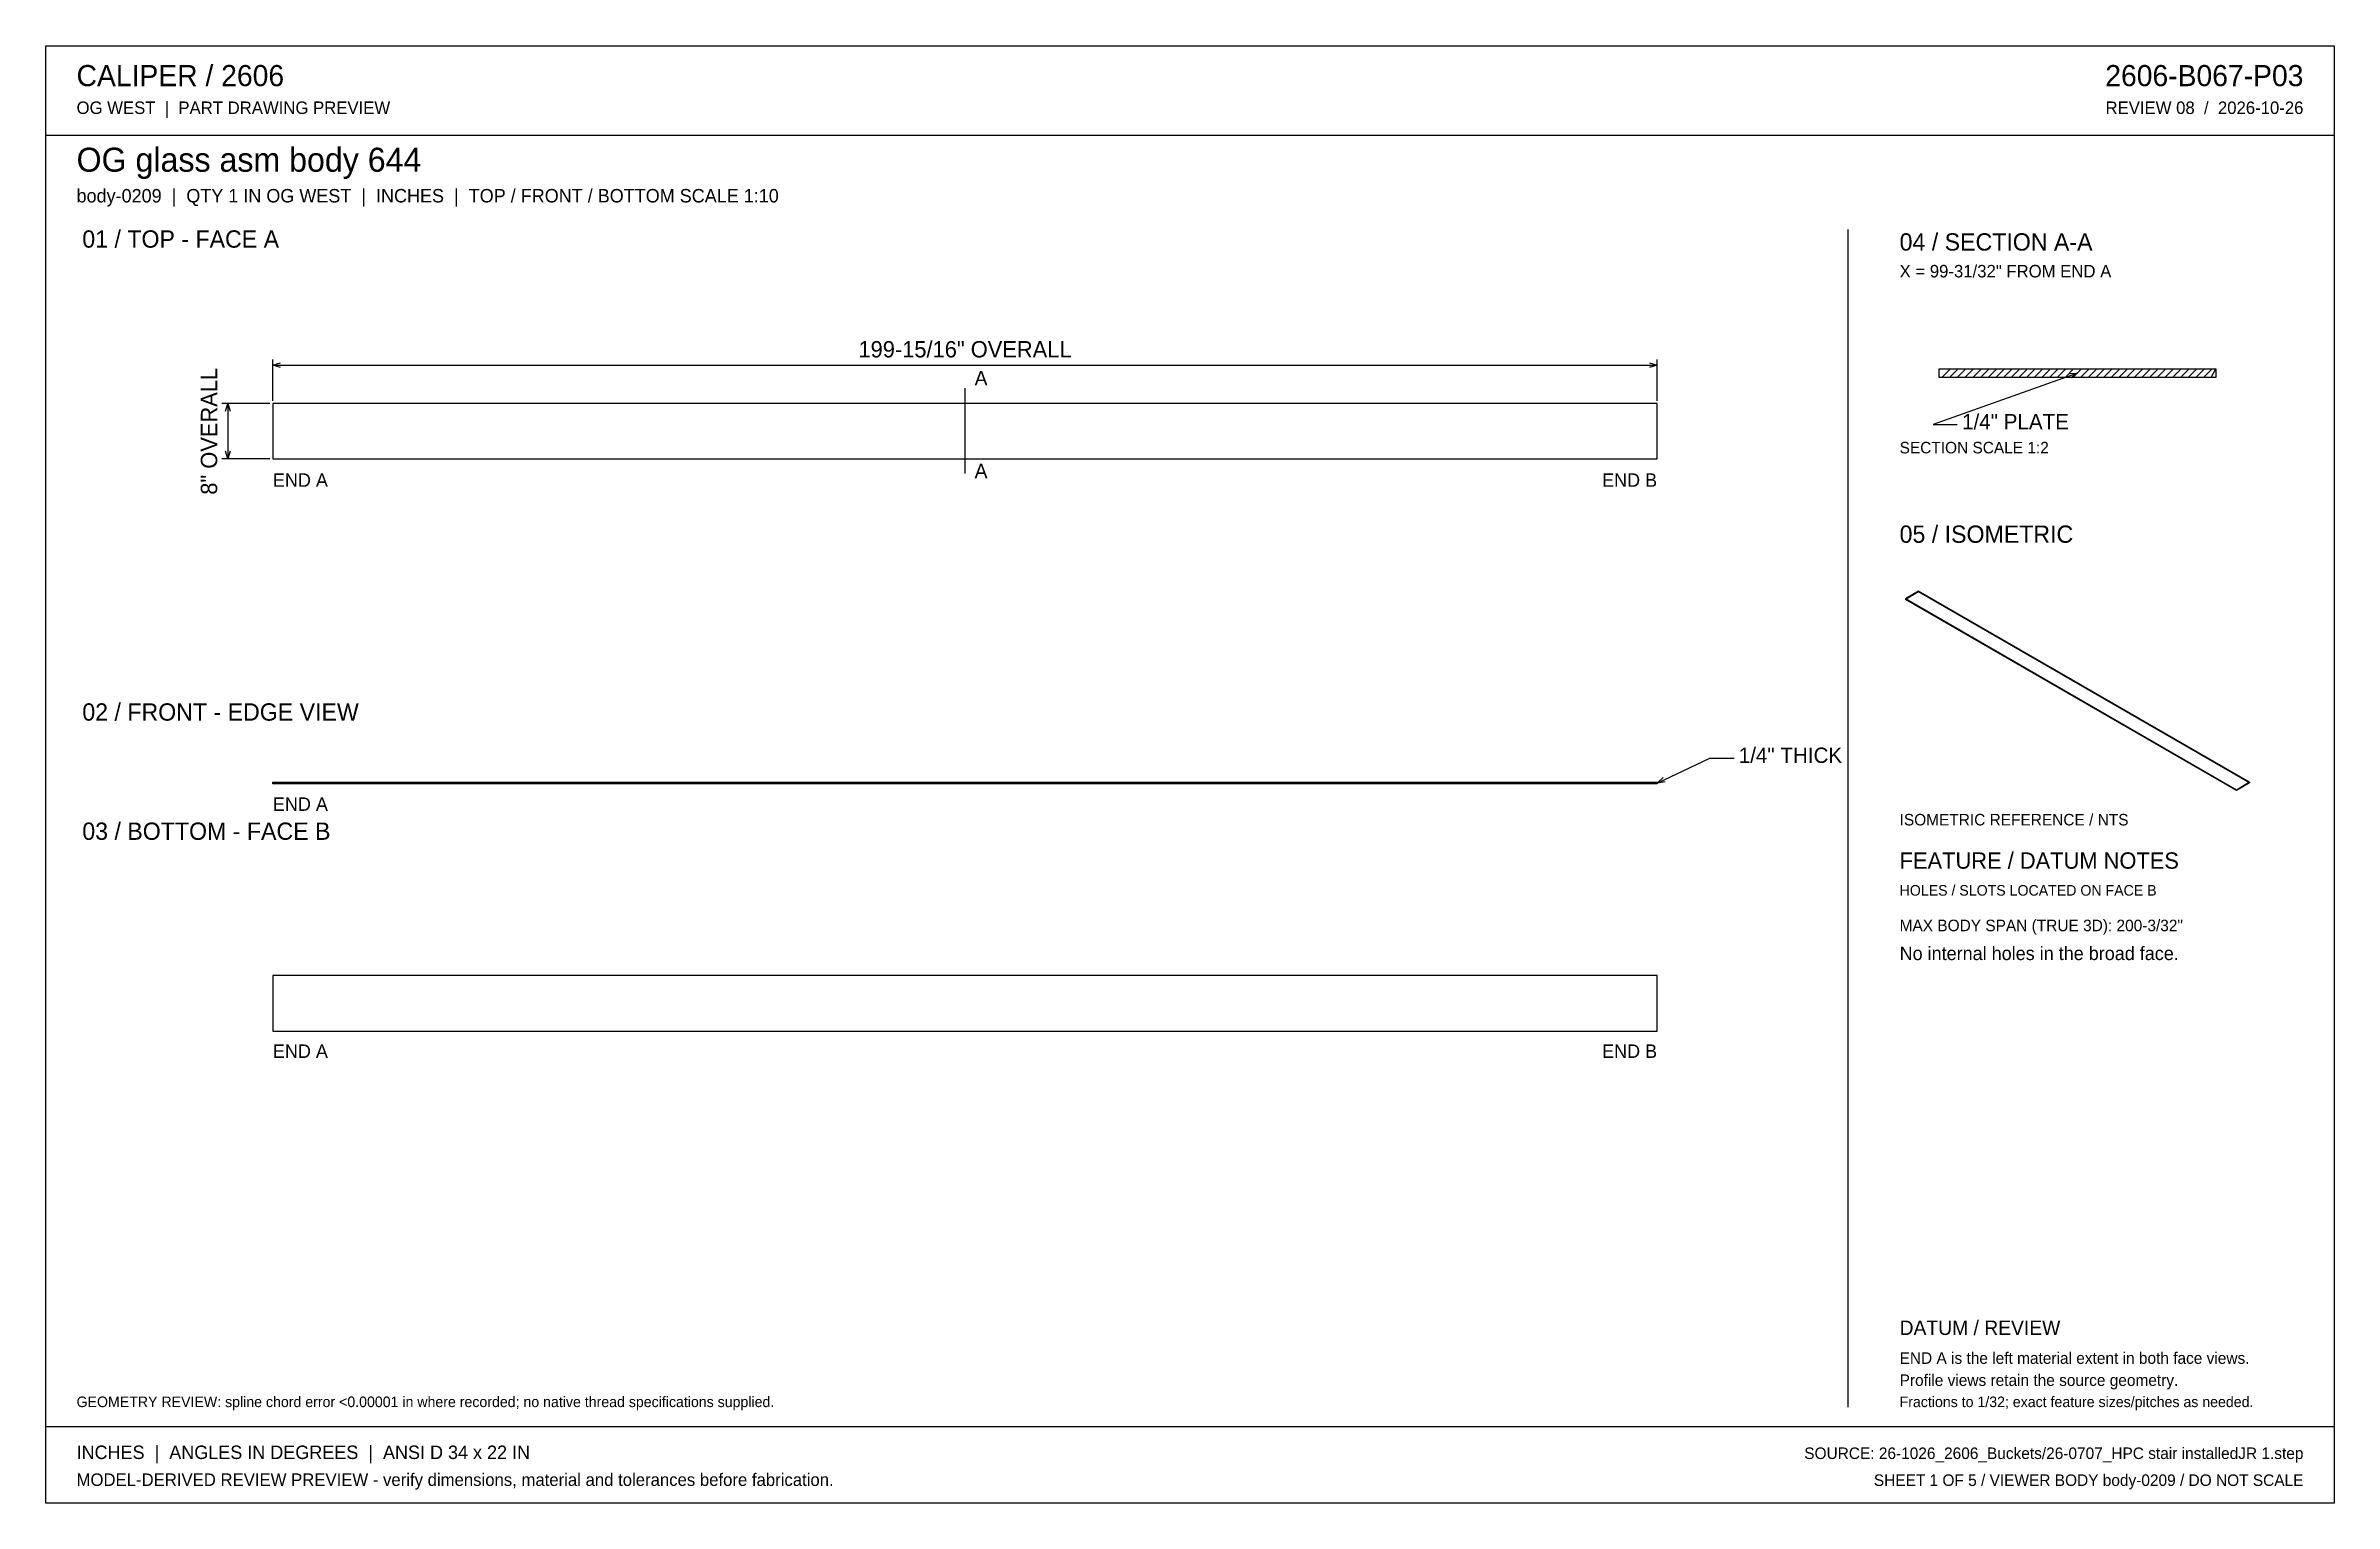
# Model space of a CAD drawing. Header units: inches. Extents: x 5 to 335, y 5 to 215.
import ezdxf
from ezdxf.enums import TextEntityAlignment as Align

# ---------------------------------------------------------------- set-up
doc = ezdxf.new("R2010")
doc.units = ezdxf.units.IN
doc.header["$MEASUREMENT"] = 0

msp = doc.modelspace()

# ---------------------------------------------------------------- linework, layer by layer
at = {"layer": 'ANNOTATION'}
for p, q in [((37.53, 164), (37.53, 169.97)), ((37.53, 169.14), (38.64, 169.49)), ((37.53, 169.14), (237.47, 169.14)), ((38.64, 168.79), (37.53, 169.14)), ((236.36, 169.49), (237.47, 169.14)), ((237.47, 169.14), (236.36, 168.79)), ((237.47, 164), (237.47, 169.97)), ((137.5, 165.81), (137.5, 153.5)), ((298.19, 167.99), (277.36, 160.56)), ((297.03, 167.94), (298.19, 167.99)), ((298.19, 167.99), (297.26, 167.29)), ((37.11, 163.58), (30.17, 163.58)), ((30.66, 162.47), (31, 163.58)), ((31, 163.58), (31, 155.58)), ((31, 163.58), (31.35, 162.47)), ((277.36, 160.56), (280.83, 160.56)), ((37.11, 155.58), (30.17, 155.58)), ((31, 155.58), (30.66, 156.69)), ((31.35, 156.69), (31, 155.58)), ((237.47, 108.76), (245.11, 112.36)), ((237.47, 108.76), (238.33, 109.55)), ((245.11, 112.36), (248.58, 112.36)), ((238.62, 108.92), (237.47, 108.76))]:
    msp.add_line(p, q, dxfattribs=at)
at = {"layer": 'OUTLINE'}
for p, q in [((4.72, 215.28), (335.28, 215.28)), ((4.72, 4.72), (4.72, 215.28)), ((335.28, 215.28), (335.28, 4.72)), ((4.72, 202.36), (335.28, 202.36)), ((265, 188.75), (265, 18.61)), ((278.19, 168.61), (318.19, 168.61)), ((278.19, 167.36), (278.19, 168.61)), ((278.61, 167.36), (279.86, 168.61)), ((279.72, 167.36), (280.97, 168.61)), ((280.83, 167.36), (282.08, 168.61)), ((281.94, 167.36), (283.19, 168.61)), ((283.06, 167.36), (284.31, 168.61)), ((284.17, 167.36), (285.42, 168.61)), ((285.28, 167.36), (286.53, 168.61)), ((286.39, 167.36), (287.64, 168.61)), ((287.5, 167.36), (288.75, 168.61)), ((288.61, 167.36), (289.86, 168.61)), ((289.72, 167.36), (290.97, 168.61)), ((290.83, 167.36), (292.08, 168.61)), ((291.94, 167.36), (293.19, 168.61)), ((293.06, 167.36), (294.31, 168.61)), ((294.17, 167.36), (295.42, 168.61)), ((295.28, 167.36), (296.53, 168.61)), ((296.39, 167.36), (297.64, 168.61)), ((297.5, 167.36), (298.75, 168.61)), ((298.61, 167.36), (299.86, 168.61)), ((299.72, 167.36), (300.97, 168.61)), ((300.83, 167.36), (302.08, 168.61)), ((301.94, 167.36), (303.19, 168.61)), ((303.06, 167.36), (304.31, 168.61)), ((304.17, 167.36), (305.42, 168.61)), ((305.28, 167.36), (306.53, 168.61)), ((306.39, 167.36), (307.64, 168.61)), ((307.5, 167.36), (308.75, 168.61)), ((308.61, 167.36), (309.86, 168.61)), ((309.72, 167.36), (310.97, 168.61)), ((310.83, 167.36), (312.08, 168.61)), ((311.94, 167.36), (313.19, 168.61)), ((313.06, 167.36), (314.31, 168.61)), ((314.17, 167.36), (315.42, 168.61)), ((315.28, 167.36), (316.53, 168.61)), ((316.39, 167.36), (317.64, 168.61)), ((317.5, 167.36), (318.19, 168.61)), ((318.19, 168.61), (318.19, 167.36)), ((318.19, 167.36), (278.19, 167.36)), ((37.53, 163.58), (37.53, 155.58)), ((237.47, 163.58), (37.53, 163.58)), ((237.47, 155.58), (237.47, 163.58)), ((37.53, 155.58), (237.47, 155.58)), ((275.25, 136.47), (273.33, 135.37)), ((275.25, 136.4), (273.33, 135.3)), ((323.06, 108.87), (275.25, 136.47)), ((275.25, 136.47), (275.25, 136.4)), ((323.06, 108.8), (275.25, 136.4)), ((273.33, 135.37), (273.33, 135.3)), ((321.14, 107.76), (273.33, 135.37)), ((321.14, 107.69), (273.33, 135.3)), ((37.53, 108.89), (237.47, 108.89)), ((37.53, 108.64), (37.53, 108.89)), ((237.47, 108.64), (37.53, 108.64)), ((237.47, 108.89), (237.47, 108.64)), ((323.06, 108.87), (321.14, 107.76)), ((323.06, 108.8), (321.14, 107.69)), ((321.14, 107.76), (321.14, 107.69)), ((323.06, 108.87), (323.06, 108.8)), ((37.53, 80.94), (37.53, 72.94)), ((237.47, 80.94), (37.53, 80.94)), ((237.47, 72.94), (237.47, 80.94)), ((37.53, 72.94), (237.47, 72.94)), ((4.72, 15.83), (335.28, 15.83)), ((335.28, 4.72), (4.72, 4.72))]:
    msp.add_line(p, q, dxfattribs=at)

# ---------------------------------------------------------------- texts
at = {"layer": 'ANNOTATION'}
for s, height, p in [('CALIPER / 2606', 3.0556, (9.17, 209.44)), ('OG WEST  |  PART DRAWING PREVIEW', 1.8056, (9.17, 205.42)), ('OG glass asm body 644', 3.4722, (9.17, 197.08)), ('body-0209  |  QTY 1 IN OG WEST  |  INCHES  |  TOP / FRONT / BOTTOM SCALE 1:10', 1.9444, (9.17, 192.64)), ('01 / TOP - FACE A', 2.5, (10, 186.11)), ('04 / SECTION A-A', 2.5, (272.5, 185.69)), ('X = 99-31/32" FROM END A', 1.8056, (272.5, 181.81)), ('A', 2.08, (138.89, 166.22)), ('1/4" PLATE', 2.222, (281.53, 159.86)), ('SECTION SCALE 1:2', 1.6667, (272.5, 156.39)), ('END A', 1.944, (37.53, 151.56)), ('A', 2.08, (138.89, 152.81)), ('05 / ISOMETRIC', 2.5, (272.5, 143.47)), ('02 / FRONT - EDGE VIEW', 2.5, (10, 117.78)), ('1/4" THICK', 2.222, (249.27, 111.67)), ('END A', 1.944, (37.53, 104.75)), ('03 / BOTTOM - FACE B', 2.5, (10, 100.56)), ('ISOMETRIC REFERENCE / NTS', 1.6667, (272.5, 102.64)), ('FEATURE / DATUM NOTES', 2.3611, (272.5, 96.39)), ('HOLES / SLOTS LOCATED ON FACE B', 1.5278, (272.5, 92.5)), ('MAX BODY SPAN (TRUE 3D): 200-3/32"', 1.6667, (272.5, 87.36)), ('No internal holes in the broad face.', 1.9444, (272.5, 83.19)), ('END A', 1.944, (37.53, 69.06)), ('DATUM / REVIEW', 2.0833, (272.5, 29.03)), ('END A is the left material extent in both face views.', 1.6667, (272.5, 24.86)), ('Profile views retain the source geometry.', 1.6667, (272.5, 21.67)), ('GEOMETRY REVIEW: spline chord error <0.00001 in where recorded; no native thread specifications supplied.', 1.52778, (9.17, 18.61)), ('Fractions to 1/32; exact feature sizes/pitches as needed.', 1.5278, (272.5, 18.61)), ('INCHES  |  ANGLES IN DEGREES  |  ANSI D 34 x 22 IN', 1.9444, (9.17, 11.11)), ('MODEL-DERIVED REVIEW PREVIEW - verify dimensions, material and tolerances before fabrication.', 1.8056, (9.17, 7.22))]:
    msp.add_text(s, height=height, dxfattribs=at).set_placement(p)
for s, height, p in [('2606-B067-P03', 3.0556, (330.83, 209.44)), ('REVIEW 08  /  2026-10-26', 1.8056, (330.83, 205.42)), ('END B', 1.944, (237.47, 151.56)), ('END B', 1.944, (237.47, 69.06)), ('SOURCE: 26-1026_2606_Buckets/26-0707_HPC stair installedJR 1.step', 1.6667, (330.83, 11.11)), ('SHEET 1 OF 5 / VIEWER BODY body-0209 / DO NOT SCALE', 1.6667, (330.83, 7.22))]:
    msp.add_text(s, height=height, dxfattribs=at).set_placement(p, align=Align.RIGHT)
msp.add_text('199-15/16" OVERALL', height=2.3611, dxfattribs=at).set_placement((137.5, 170.25), align=Align.CENTER)
msp.add_text('8" OVERALL', height=2.361, rotation=90, dxfattribs=at).set_placement((29.48, 159.58), align=Align.CENTER)

doc.saveas('drawing.dxf')
